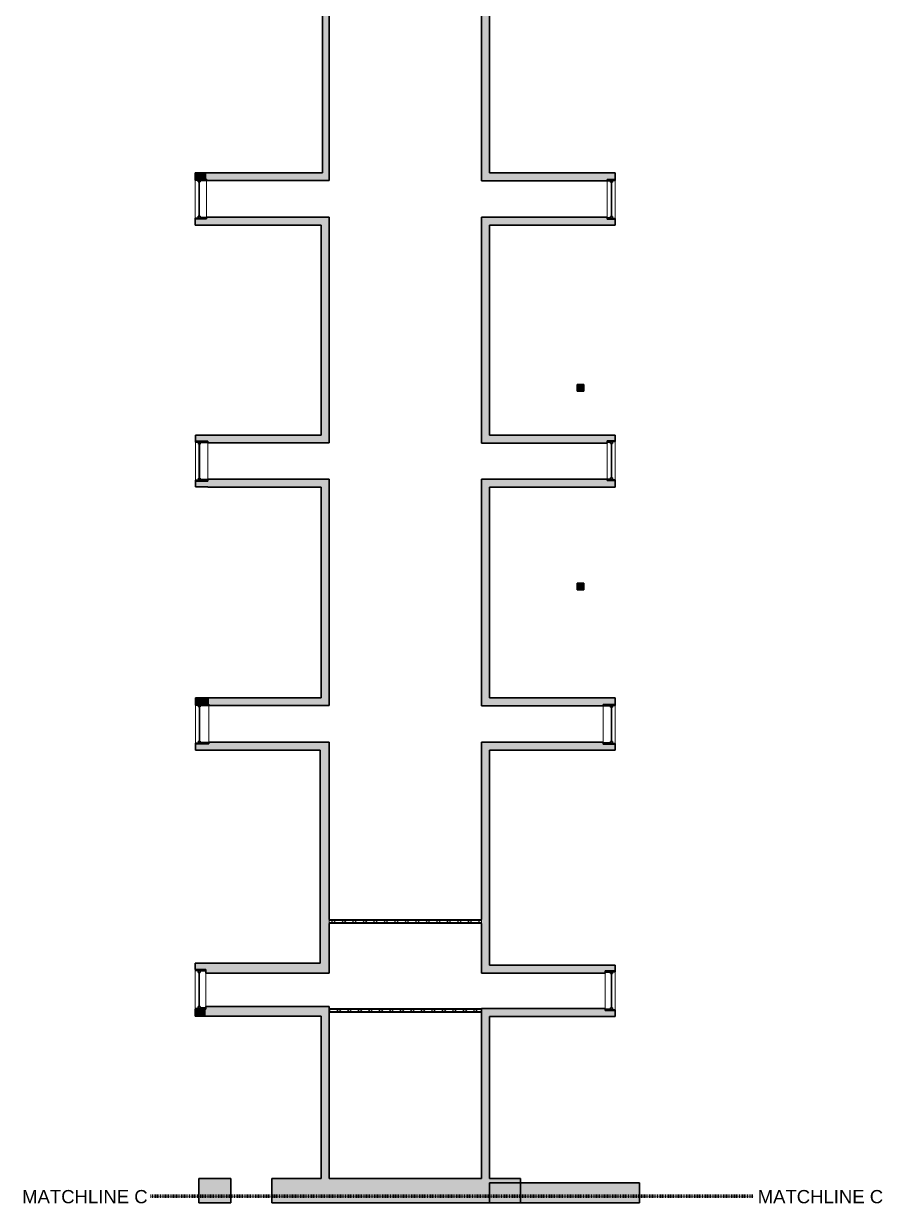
# Model space of a CAD drawing. Header units: inches. Extents: x -1176 to 1329, y -2524 to 978.
# Drawn here: x -1176 to -398, y -1285 to -216 of the extents above; entities that cross this region are included whole.
import ezdxf

# ---------------------------------------------------------------- set-up
doc = ezdxf.new("R2010")
doc.units = ezdxf.units.IN
doc.header["$MEASUREMENT"] = 0
doc.linetypes.add('Dash', pattern=[0.25, 0.125, -0.125])
for name, color, linetype, lineweight in [('A-ANNO-MATC', 214, 'Dash', 140), ('A-COLS', 52, 'Continuous', 18), ('A-GLAZ', 151, 'Continuous', 18), ('A-WALL', 113, 'Continuous', 18), ('A-WALL-PATT', 111, 'Continuous', 18), ('G-ANNO-TEXT', 231, 'Continuous', 9), ('I-WALL', 2, 'Continuous', 18)]:
    doc.layers.add(name, color=color, linetype=linetype, lineweight=lineweight)
doc.styles.add('Swis721 Lt BT_1', font='swissl.ttf', dxfattribs={"height": 12})
pattern_1 = [(0, (0, 0), (15.36, 3.84), [0.634, -10.886, 0.634, -10.886, -61.44]), (0, (0, 0), (15.36, 3.84), [-23.04, 0.634, -22.406, 0.634, -10.886, -26.88]), (0, (0, 0), (15.36, 3.84), [-57.6, 0.634, -7.046, 0.634, -18.566]), (120, (5.76, 1.92), (-11.005538, 11.38215), [0.634, -10.886, 0.634, -10.886, -61.44]), (120, (5.76, 1.92), (-11.005538, 11.38215), [-23.04, 0.634, -22.406, 0.634, -10.886, -26.88]), (120, (5.76, 1.92), (-11.005538, 11.38215), [-57.6, 0.634, -7.046, 0.634, -18.566]), (240, (7.68, 9.6), (-4.354462, -15.22215), [0.634, -10.886, 0.634, -10.886, -61.44]), (240, (7.68, 9.6), (-4.354462, -15.22215), [-23.04, 0.634, -22.406, 0.634, -10.886, -26.88]), (240, (7.68, 9.6), (-4.354462, -15.22215), [-57.6, 0.634, -7.046, 0.634, -18.566])]
pattern_2 = [(45, (0, 0), (-4.751758, 4.751758), []), (45, (0, 7.2), (-4.751758, 4.751758), [])]

# ---------------------------------------------------------------- blocks, each defined once
blk = doc.blocks.new('Double Hung - 36_ x 60_ 2-7095674-3rd Floor RCP')
at = {"layer": 'A-GLAZ', "color": 8, "lineweight": 30}
for p, q in [((-18, 5), (-17.25, 5)), ((-17.25, 0.75), (-17.25, 5)), ((-17.25, 2.5), (-17.25, 0.75)), ((-17.25, 2.5), (-15.5, 2.5)), ((-17.25, 0.75), (-15.5, 0.75)), ((-17.25, 0.75), (-16.75, 0.75)), ((-16.75, -5), (-16.75, 0.75)), ((-15.5, 2.5), (-15.5, 0.75)), ((-15.5, 1.625), (15.5, 1.625)), ((15.5, 2.5), (15.5, 0.75)), ((17.25, 2.5), (15.5, 2.5)), ((17.25, 0.75), (15.5, 0.75)), ((16.75, 0.75), (17.25, 0.75)), ((16.75, 0.75), (16.75, -5)), ((17.25, 0.75), (17.25, 5)), ((18, 5), (17.25, 5)), ((17.25, 2.5), (17.25, 0.75)), ((-16.75, -5), (-18, -5)), ((16.75, -5), (18, -5))]:
    blk.add_line(p, q, dxfattribs=at)
blk = doc.blocks.new('Double Hung - 36_ x 60_ 2-7095673-3rd Floor RCP')
at = {"layer": 'A-GLAZ', "color": 8, "lineweight": 30}
for p, q in [((-18, 6), (-17.25, 6)), ((-17.25, 1.75), (-17.25, 6)), ((-17.25, 3.5), (-17.25, 1.75)), ((-17.25, 3.5), (-15.5, 3.5)), ((-17.25, 1.75), (-15.5, 1.75)), ((-17.25, 1.75), (-16.75, 1.75)), ((-16.75, -6), (-16.75, 1.75)), ((-15.5, 3.5), (-15.5, 1.75)), ((-15.5, 2.625), (15.5, 2.625)), ((15.5, 3.5), (15.5, 1.75)), ((17.25, 3.5), (15.5, 3.5)), ((17.25, 1.75), (15.5, 1.75)), ((16.75, 1.75), (17.25, 1.75)), ((16.75, 1.75), (16.75, -6)), ((17.25, 1.75), (17.25, 6)), ((18, 6), (17.25, 6)), ((17.25, 3.5), (17.25, 1.75)), ((-16.75, -6), (-18, -6)), ((16.75, -6), (18, -6))]:
    blk.add_line(p, q, dxfattribs=at)
blk = doc.blocks.new('Double Hung - 36_ x 60_ 2-7095671-3rd Floor RCP')
at = {"layer": 'A-GLAZ', "color": 8, "lineweight": 30}
for p, q in [((-18, 4.75), (-17.25, 4.75)), ((-17.25, 0.5), (-17.25, 4.75)), ((-17.25, 2.25), (-17.25, 0.5)), ((-17.25, 2.25), (-15.5, 2.25)), ((-17.25, 0.5), (-15.5, 0.5)), ((-17.25, 0.5), (-16.75, 0.5)), ((-16.75, -4.75), (-16.75, 0.5)), ((-15.5, 2.25), (-15.5, 0.5)), ((-15.5, 1.375), (15.5, 1.375)), ((15.5, 2.25), (15.5, 0.5)), ((17.25, 2.25), (15.5, 2.25)), ((17.25, 0.5), (15.5, 0.5)), ((16.75, 0.5), (17.25, 0.5)), ((16.75, 0.5), (16.75, -4.75)), ((17.25, 0.5), (17.25, 4.75)), ((18, 4.75), (17.25, 4.75)), ((17.25, 2.25), (17.25, 0.5)), ((-16.75, -4.75), (-18, -4.75)), ((16.75, -4.75), (18, -4.75))]:
    blk.add_line(p, q, dxfattribs=at)
blk = doc.blocks.new('Double Hung - 36_ x 60_ 2-7095677-3rd Floor RCP')
at = {"layer": 'A-GLAZ', "color": 8, "lineweight": 30}
for p, q in [((-18, 4.5), (-17.25, 4.5)), ((-17.25, 0.25), (-17.25, 4.5)), ((-17.25, 2), (-17.25, 0.25)), ((-17.25, 2), (-15.5, 2)), ((-17.25, 0.25), (-15.5, 0.25)), ((-17.25, 0.25), (-16.75, 0.25)), ((-16.75, -4.5), (-16.75, 0.25)), ((-15.5, 2), (-15.5, 0.25)), ((-15.5, 1.125), (15.5, 1.125)), ((15.5, 2), (15.5, 0.25)), ((17.25, 2), (15.5, 2)), ((17.25, 0.25), (15.5, 0.25)), ((16.75, 0.25), (17.25, 0.25)), ((16.75, 0.25), (16.75, -4.5)), ((17.25, 0.25), (17.25, 4.5)), ((18, 4.5), (17.25, 4.5)), ((17.25, 2), (17.25, 0.25)), ((-16.75, -4.5), (-18, -4.5)), ((16.75, -4.5), (18, -4.5))]:
    blk.add_line(p, q, dxfattribs=at)
blk = doc.blocks.new('Double Hung - 36_ x 60_ 2-7095672-3rd Floor RCP')
at = {"layer": 'A-GLAZ', "color": 8, "lineweight": 30}
for p, q in [((-18, 5.5), (-17.25, 5.5)), ((-17.25, 1.25), (-17.25, 5.5)), ((-17.25, 3), (-17.25, 1.25)), ((-17.25, 3), (-15.5, 3)), ((-17.25, 1.25), (-15.5, 1.25)), ((-17.25, 1.25), (-16.75, 1.25)), ((-16.75, -5.5), (-16.75, 1.25)), ((-15.5, 3), (-15.5, 1.25)), ((-15.5, 2.125), (15.5, 2.125)), ((15.5, 3), (15.5, 1.25)), ((17.25, 3), (15.5, 3)), ((17.25, 1.25), (15.5, 1.25)), ((16.75, 1.25), (17.25, 1.25)), ((16.75, 1.25), (16.75, -5.5)), ((17.25, 1.25), (17.25, 5.5)), ((18, 5.5), (17.25, 5.5)), ((17.25, 3), (17.25, 1.25)), ((-16.75, -5.5), (-18, -5.5)), ((16.75, -5.5), (18, -5.5))]:
    blk.add_line(p, q, dxfattribs=at)
blk = doc.blocks.new('Double Hung - 36_ x 60_ 2-7095675-3rd Floor RCP')
at = {"layer": 'A-GLAZ', "color": 8, "lineweight": 30}
for p, q in [((-18, 3.625), (-17.25, 3.625)), ((-17.25, -0.625), (-17.25, 3.625)), ((-17.25, 1.125), (-17.25, -0.625)), ((-17.25, 1.125), (-15.5, 1.125)), ((-15.5, 1.125), (-15.5, -0.625)), ((-15.5, 0.25), (15.5, 0.25)), ((15.5, 1.125), (15.5, -0.625)), ((17.25, 1.125), (15.5, 1.125)), ((17.25, -0.625), (17.25, 3.625)), ((18, 3.625), (17.25, 3.625)), ((17.25, 1.125), (17.25, -0.625)), ((-16.75, -3.625), (-18, -3.625)), ((-17.25, -0.625), (-15.5, -0.625)), ((-17.25, -0.625), (-16.75, -0.625)), ((-16.75, -3.625), (-16.75, -0.625)), ((17.25, -0.625), (15.5, -0.625)), ((16.75, -0.625), (17.25, -0.625)), ((16.75, -0.625), (16.75, -3.625)), ((16.75, -3.625), (18, -3.625))]:
    blk.add_line(p, q, dxfattribs=at)
blk = doc.blocks.new('Double Hung - 36_ x 60_ 2-V15-3rd Floor RCP')
at = {"layer": 'A-GLAZ', "lineweight": 30}
for p, q in [((-18, 5.5), (-17.25, 5.5)), ((-17.25, 1.25), (-17.25, 5.5)), ((-17.25, 3), (-17.25, 1.25)), ((-17.25, 3), (-15.5, 3)), ((-17.25, 1.25), (-15.5, 1.25)), ((-17.25, 1.25), (-16.75, 1.25)), ((-16.75, -5.5), (-16.75, 1.25)), ((-15.5, 3), (-15.5, 1.25)), ((15.5, 3), (15.5, 1.25)), ((17.25, 3), (15.5, 3)), ((17.25, 1.25), (15.5, 1.25)), ((16.75, 1.25), (17.25, 1.25)), ((16.75, 1.25), (16.75, -5.5)), ((17.25, 1.25), (17.25, 5.5)), ((18, 5.5), (17.25, 5.5)), ((17.25, 3), (17.25, 1.25)), ((-16.75, -5.5), (-18, -5.5)), ((16.75, -5.5), (18, -5.5))]:
    blk.add_line(p, q, dxfattribs=at)
at = {"layer": 'A-GLAZ', "lineweight": 40}
blk.add_line((-15.5, 2.125), (15.5, 2.125), dxfattribs=at)

msp = doc.modelspace()

# ---------------------------------------------------------------- hatches: boundary and pattern name
at = {"layer": 'A-COLS'}
for points in [[(-668.5, -549.2), (-668.5, -543.2), (-674.5, -543.2), (-674.5, -549.2)], [(-668.5, -729.2), (-668.5, -723.2), (-674.5, -723.2), (-674.5, -729.2)]]:
    msp.add_hatch(color=250, dxfattribs=at).paths.add_polyline_path(points, flags=0)
at = {"layer": 'A-WALL-PATT', "lineweight": 9}
for points in [[(-905.1, -358.5), (-899.1, -358.5), (-899.1, -162.3), (-905.1, -162.3), (-905.1, -351.5)], [(-754, -351.5), (-754, -185.9), (-761.3, -185.9), (-761.3, -351.5)], [(-1010.3, -357.3), (-1010.3, -351.5), (-1020.3, -351.5), (-1020.3, -357.3)], [(-952.5, -358.5), (-905.1, -358.5), (-905.1, -351.5), (-1010.3, -351.5), (-1010.3, -358.5)], [(-647.3, -358.8), (-647.3, -357.6), (-640.1, -357.6), (-640.1, -351.5), (-761.3, -351.5), (-761.3, -358.8)], [(-952.5, -398.9), (-906.3, -398.9), (-906.3, -391.6), (-1010.3, -391.6), (-1010.3, -393.3), (-1020.3, -393.3), (-1020.3, -398.9)], [(-906.3, -589), (-899.1, -589), (-899.1, -391.6), (-906.3, -391.6), (-906.3, -537.3)], [(-761.3, -589), (-754, -589), (-754, -391.6), (-761.3, -391.6), (-761.3, -537.3)], [(-640.1, -398.9), (-640.1, -393.6), (-647.3, -393.6), (-647.3, -391.6), (-754, -391.6), (-754, -398.9)], [(-899.1, -596), (-899.1, -589), (-1009, -589), (-1009, -596), (-952.5, -596)], [(-647.3, -596.2), (-647.3, -594.2), (-640.1, -594.2), (-640.1, -589), (-761.3, -589), (-761.3, -596.2)], [(-952.5, -636.2), (-906.3, -636.2), (-906.3, -628.9), (-1009, -628.9), (-1009, -636.2)], [(-906.3, -826.9), (-899.1, -826.9), (-899.1, -628.9), (-906.3, -628.9), (-906.3, -778.7)], [(-761.3, -826.9), (-754, -826.9), (-754, -628.9), (-761.3, -628.9), (-761.3, -778.7)], [(-640.1, -636.2), (-640.1, -630.2), (-647.3, -630.2), (-647.3, -628.9), (-754, -628.9), (-754, -636.2)], [(-1008, -832.7), (-1008, -826.9), (-1020, -826.9), (-1020, -832.7)], [(-899.1, -833.9), (-899.1, -826.9), (-1008, -826.9), (-1008, -833.9), (-952.5, -833.9)], [(-651.1, -834.2), (-651.1, -833), (-640.1, -833), (-640.1, -826.9), (-761.3, -826.9), (-761.3, -834.2)], [(-907.1, -874.2), (-907.1, -867), (-1008, -867), (-1008, -868.7), (-1020, -868.7), (-1020, -874.2), (-952.5, -874.2)], [(-907.1, -1076.2), (-899.1, -1076.2), (-899.1, -867), (-907.1, -867), (-907.1, -1067.2)], [(-754, -1069), (-754, -867), (-761.3, -867), (-761.3, -1069)], [(-640.1, -874.2), (-640.1, -869), (-651.1, -869), (-651.1, -867), (-754, -867), (-754, -874.2)], [(-952.5, -1076.2), (-907.1, -1076.2), (-907.1, -1067.2), (-1020.3, -1067.2), (-1020.3, -1073), (-1010.8, -1073), (-1010.8, -1076.2)], [(-649.1, -1076.2), (-649.1, -1069), (-761.3, -1069), (-761.3, -1076.2)], [(-1010.8, -1115.3), (-1010.8, -1109), (-1020.3, -1109), (-1020.3, -1115.3)], [(-899.1, -1115.3), (-899.1, -1106.3), (-1010.8, -1106.3), (-1010.8, -1115.3), (-906.3, -1115.3)], [(-754, -1262.2), (-754, -1108.2), (-761.3, -1108.2), (-761.3, -1262.2)], [(-649.1, -1115.5), (-649.1, -1108.2), (-754, -1108.2), (-754, -1115.5)], [(-899.1, -1262.2), (-899.1, -1115.3), (-906.3, -1115.3), (-906.3, -1262.2)], [(-988.1, -1284.2), (-988.1, -1262.2), (-1017.1, -1262.2), (-1017.1, -1284.2)], [(-725.8, -1284.2), (-725.8, -1262.2), (-951.1, -1262.2), (-951.1, -1284.2)], [(-754, -1284.2), (-618, -1284.2), (-618, -1266.2), (-754, -1266.2)]]:
    msp.add_hatch(color=7, dxfattribs=at).paths.add_polyline_path(points, flags=0)
h = msp.add_hatch(color=7, dxfattribs=at)
h.paths.add_polyline_path([(-1020, -636), (-1009, -636), (-1009, -630.6), (-1020, -630.6)], flags=0)
h.paths.add_polyline_path([(-1020, -594.6), (-1009, -594.6), (-1009, -589), (-1020, -589)], flags=0)
h = msp.add_hatch(dxfattribs=at)
h.set_pattern_fill('FP_1', color=256, style=0, pattern_type=2)
h.set_pattern_definition(pattern_1)
h.paths.add_polyline_path([(-761.3, -1028.2), (-761.3, -1027.7), (-899.1, -1027.7), (-899.1, -1028.2), (-770.6, -1028.2)], flags=0)
h = msp.add_hatch(dxfattribs=at)
h.set_pattern_fill('FP_1', color=256, style=0, pattern_type=2)
h.set_pattern_definition(pattern_1)
h.paths.add_polyline_path([(-761.3, -1028.7), (-761.3, -1028.2), (-899.1, -1028.2), (-899.1, -1028.7), (-770.6, -1028.7)], flags=0)
h = msp.add_hatch(dxfattribs=at)
h.set_pattern_fill('FP_6', color=256, style=0, pattern_type=2)
h.set_pattern_definition(pattern_2)
h.paths.add_polyline_path([(-761.3, -1030.3), (-761.3, -1028.7), (-899.1, -1028.7), (-899.1, -1030.3), (-770.6, -1030.3)], flags=0)
h = msp.add_hatch(dxfattribs=at)
h.set_pattern_fill('FP_1', color=256, style=0, pattern_type=2)
h.set_pattern_definition(pattern_1)
h.paths.add_polyline_path([(-761.3, -1030.8), (-761.3, -1030.3), (-899.1, -1030.3), (-899.1, -1030.8), (-770.6, -1030.8)], flags=0)
h = msp.add_hatch(dxfattribs=at)
h.set_pattern_fill('FP_1', color=256, style=0, pattern_type=2)
h.set_pattern_definition(pattern_1)
h.paths.add_polyline_path([(-761.3, -1031.3), (-761.3, -1030.8), (-899.1, -1030.8), (-899.1, -1031.3), (-770.6, -1031.3)], flags=0)
h = msp.add_hatch(color=7, dxfattribs=at)
h.paths.add_polyline_path([(-640.1, -1115.5), (-640.1, -1110.2), (-649.1, -1110.2), (-649.1, -1115.5)], flags=0)
h.paths.add_polyline_path([(-649.1, -1074.2), (-640.1, -1074.2), (-640.1, -1069), (-649.1, -1069)], flags=0)
h = msp.add_hatch(dxfattribs=at)
h.set_pattern_fill('FP_1', color=256, style=0, pattern_type=2)
h.set_pattern_definition(pattern_1)
h.paths.add_polyline_path([(-761.3, -1108.7), (-761.3, -1108.2), (-899.1, -1108.2), (-899.1, -1108.7), (-770.6, -1108.7)], flags=0)
h = msp.add_hatch(dxfattribs=at)
h.set_pattern_fill('FP_1', color=256, style=0, pattern_type=2)
h.set_pattern_definition(pattern_1)
h.paths.add_polyline_path([(-761.3, -1109.2), (-761.3, -1108.7), (-899.1, -1108.7), (-899.1, -1109.2), (-770.6, -1109.2)], flags=0)
h = msp.add_hatch(dxfattribs=at)
h.set_pattern_fill('FP_6', color=256, style=0, pattern_type=2)
h.set_pattern_definition(pattern_2)
h.paths.add_polyline_path([(-761.3, -1110.9), (-761.3, -1109.2), (-899.1, -1109.2), (-899.1, -1110.9), (-770.6, -1110.9)], flags=0)
h = msp.add_hatch(dxfattribs=at)
h.set_pattern_fill('FP_1', color=256, style=0, pattern_type=2)
h.set_pattern_definition(pattern_1)
h.paths.add_polyline_path([(-761.3, -1111.4), (-761.3, -1110.9), (-899.1, -1110.9), (-899.1, -1111.4), (-770.6, -1111.4)], flags=0)
h = msp.add_hatch(dxfattribs=at)
h.set_pattern_fill('FP_1', color=256, style=0, pattern_type=2)
h.set_pattern_definition(pattern_1)
h.paths.add_polyline_path([(-761.3, -1111.9), (-761.3, -1111.4), (-899.1, -1111.4), (-899.1, -1111.9), (-770.6, -1111.9)], flags=0)

# ---------------------------------------------------------------- linework, layer by layer
at = {"layer": 'A-ANNO-MATC'}
msp.add_line((-1061, -1278.3), (-515, -1278.3), dxfattribs=at)
at = {"layer": 'A-COLS', "color": 8, "lineweight": 30}
for p, q in [((-674.5, -549.2), (-674.5, -543.2)), ((-674.5, -543.2), (-668.5, -543.2)), ((-668.5, -543.2), (-668.5, -549.2)), ((-668.5, -549.2), (-674.5, -549.2)), ((-674.5, -729.2), (-674.5, -723.2)), ((-674.5, -723.2), (-668.5, -723.2)), ((-668.5, -723.2), (-668.5, -729.2)), ((-668.5, -729.2), (-674.5, -729.2))]:
    msp.add_line(p, q, dxfattribs=at)
at = {"layer": 'A-WALL', "color": 8, "lineweight": 30}
for p, q in [((-905.1, -351.5), (-905.1, -162.3)), ((-899.1, -162.3), (-899.1, -358.5)), ((-1020.3, -357.3), (-1020.3, -351.5)), ((-1020.3, -351.5), (-905.1, -351.5)), ((-1010.3, -357.3), (-1020.3, -357.3)), ((-1010.3, -358.5), (-1010.3, -357.3)), ((-899.1, -358.5), (-1010.3, -358.5)), ((-1020, -594.6), (-1020, -589)), ((-1020, -589), (-906.3, -589)), ((-1009, -594.6), (-1020, -594.6)), ((-1009, -596), (-1009, -594.6)), ((-899.1, -596), (-1009, -596)), ((-899.1, -589), (-899.1, -596)), ((-1020, -636), (-1020, -630.6)), ((-1020, -630.6), (-1009, -630.6)), ((-1009, -636), (-1020, -636)), ((-1020, -832.7), (-1020, -826.9)), ((-1020, -826.9), (-906.3, -826.9)), ((-1008, -832.7), (-1020, -832.7)), ((-1008, -833.9), (-1008, -832.7)), ((-899.1, -826.9), (-899.1, -833.9)), ((-899.1, -833.9), (-1008, -833.9)), ((-907.1, -867), (-899.1, -867)), ((-907.1, -1067.2), (-907.1, -874.2)), ((-899.1, -867), (-899.1, -1027.7)), ((-899.1, -1031.3), (-899.1, -1076.2)), ((-1020.3, -1073), (-1020.3, -1067.2)), ((-1020.3, -1067.2), (-907.1, -1067.2)), ((-1010.8, -1073), (-1020.3, -1073)), ((-1010.8, -1076.2), (-1010.8, -1073)), ((-899.1, -1076.2), (-1010.8, -1076.2)), ((-649.1, -1069), (-640.1, -1069)), ((-640.1, -1074.2), (-649.1, -1074.2)), ((-640.1, -1069), (-640.1, -1074.2)), ((-1020.3, -1115.3), (-1020.3, -1109)), ((-1020.3, -1109), (-1010.8, -1109)), ((-1010.8, -1109), (-1010.8, -1106.3)), ((-1010.8, -1106.3), (-899.1, -1106.3)), ((-899.1, -1106.3), (-899.1, -1115.3)), ((-649.1, -1110.2), (-640.1, -1110.2)), ((-640.1, -1110.2), (-640.1, -1115.5)), ((-906.3, -1115.3), (-1020.3, -1115.3)), ((-640.1, -1115.5), (-649.1, -1115.5)), ((-1017.1, -1262.2), (-988.1, -1262.2)), ((-1017.1, -1284.2), (-1017.1, -1262.2)), ((-988.1, -1262.2), (-988.1, -1284.2)), ((-951.1, -1262.2), (-906.3, -1262.2)), ((-951.1, -1284.2), (-951.1, -1262.2)), ((-899.1, -1262.2), (-761.3, -1262.2)), ((-754, -1262.2), (-725.8, -1262.2)), ((-754, -1284.2), (-754, -1266.2)), ((-754, -1266.2), (-618, -1266.2)), ((-725.8, -1262.2), (-725.8, -1284.2)), ((-618, -1266.2), (-618, -1284.2)), ((-988.1, -1284.2), (-1017.1, -1284.2)), ((-618, -1284.2), (-951.1, -1284.2))]:
    msp.add_line(p, q, dxfattribs=at)
at = {"layer": 'A-WALL', "lineweight": 9}
for p, q in [((-1020.3, -357.3), (-1020.3, -391.6)), ((-1010.3, -391.6), (-1010.3, -358.5)), ((-1020, -594.6), (-1020, -630.6)), ((-1009, -628.9), (-1009, -596)), ((-1020, -832.7), (-1020, -867)), ((-1008, -867), (-1008, -833.9)), ((-651.1, -834.2), (-651.1, -867)), ((-640.1, -867), (-640.1, -834.2)), ((-1020.3, -1073), (-1020.3, -1109)), ((-1010.8, -1106.3), (-1010.8, -1076.2)), ((-649.1, -1076.2), (-649.1, -1108.2)), ((-640.1, -1110.2), (-640.1, -1074.2))]:
    msp.add_line(p, q, dxfattribs=at)
at = {"layer": 'A-WALL'}
for p, q in [((-899.1, -1027.7), (-761.3, -1027.7)), ((-899.1, -1031.3), (-899.1, -1027.7)), ((-899.1, -1028.2), (-761.3, -1028.2)), ((-899.1, -1028.7), (-761.3, -1028.7)), ((-899.1, -1030.3), (-761.3, -1030.3)), ((-899.1, -1030.8), (-761.3, -1030.8)), ((-761.3, -1031.3), (-899.1, -1031.3)), ((-899.1, -1108.2), (-761.3, -1108.2)), ((-761.3, -1108.7), (-899.1, -1108.7)), ((-761.3, -1109.2), (-899.1, -1109.2)), ((-761.3, -1110.9), (-899.1, -1110.9)), ((-761.3, -1111.4), (-899.1, -1111.4)), ((-761.3, -1111.9), (-899.1, -1111.9))]:
    msp.add_line(p, q, dxfattribs=at)
at = {"layer": 'I-WALL', "color": 8, "lineweight": 30}
for p, q in [((-761.3, -358.8), (-761.3, -185.9)), ((-754, -185.9), (-754, -351.5)), ((-754, -351.5), (-640.1, -351.5)), ((-640.1, -351.5), (-640.1, -357.6)), ((-647.3, -358.8), (-761.3, -358.8)), ((-640.1, -357.6), (-647.3, -357.6)), ((-647.3, -357.6), (-647.3, -358.8)), ((-1020.3, -398.9), (-1020.3, -393.3)), ((-1020.3, -393.3), (-1010.3, -393.3)), ((-1010.3, -391.6), (-899.1, -391.6)), ((-1010.3, -393.3), (-1010.3, -391.6)), ((-899.1, -391.6), (-899.1, -589)), ((-761.3, -596.2), (-761.3, -391.6)), ((-761.3, -391.6), (-647.3, -391.6)), ((-647.3, -391.6), (-647.3, -393.6)), ((-647.3, -393.6), (-640.1, -393.6)), ((-640.1, -393.6), (-640.1, -398.9)), ((-906.3, -398.9), (-1020.3, -398.9)), ((-906.3, -589), (-906.3, -398.9)), ((-754, -398.9), (-754, -589)), ((-640.1, -398.9), (-754, -398.9)), ((-647.3, -596.2), (-761.3, -596.2)), ((-754, -589), (-640.1, -589)), ((-640.1, -594.2), (-647.3, -594.2)), ((-647.3, -594.2), (-647.3, -596.2)), ((-640.1, -589), (-640.1, -594.2)), ((-1009, -628.9), (-899.1, -628.9)), ((-1009, -630.6), (-1009, -628.9)), ((-899.1, -628.9), (-899.1, -826.9)), ((-761.3, -834.2), (-761.3, -628.9)), ((-761.3, -628.9), (-647.3, -628.9)), ((-647.3, -628.9), (-647.3, -630.2)), ((-647.3, -630.2), (-640.1, -630.2)), ((-640.1, -630.2), (-640.1, -636.2)), ((-1009, -636.2), (-1009, -636)), ((-906.3, -636.2), (-1009, -636.2)), ((-906.3, -826.9), (-906.3, -636.2)), ((-754, -636.2), (-754, -826.9)), ((-640.1, -636.2), (-754, -636.2)), ((-754, -826.9), (-640.1, -826.9)), ((-640.1, -833), (-651.1, -833)), ((-651.1, -833), (-651.1, -834.2)), ((-640.1, -826.9), (-640.1, -833)), ((-651.1, -834.2), (-761.3, -834.2)), ((-1020, -874.2), (-1020, -868.7)), ((-1020, -868.7), (-1008, -868.7)), ((-907.1, -874.2), (-1020, -874.2)), ((-1008, -867), (-907.1, -867)), ((-1008, -868.7), (-1008, -867)), ((-761.3, -1027.7), (-761.3, -867)), ((-761.3, -867), (-651.1, -867)), ((-754, -874.2), (-754, -1069)), ((-640.1, -874.2), (-754, -874.2)), ((-651.1, -867), (-651.1, -869)), ((-651.1, -869), (-640.1, -869)), ((-640.1, -869), (-640.1, -874.2)), ((-761.3, -1076.2), (-761.3, -1031.3)), ((-649.1, -1076.2), (-761.3, -1076.2)), ((-754, -1069), (-649.1, -1069)), ((-649.1, -1074.2), (-649.1, -1076.2)), ((-761.3, -1262.2), (-761.3, -1108.2)), ((-761.3, -1108.2), (-649.1, -1108.2)), ((-649.1, -1108.2), (-649.1, -1110.2)), ((-906.3, -1262.2), (-906.3, -1115.3)), ((-899.1, -1115.3), (-899.1, -1262.2)), ((-754, -1115.5), (-754, -1262.2)), ((-649.1, -1115.5), (-754, -1115.5))]:
    msp.add_line(p, q, dxfattribs=at)
at = {"layer": 'I-WALL', "lineweight": 9}
for p, q in [((-647.3, -358.8), (-647.3, -391.6)), ((-640.1, -393.6), (-640.1, -357.6)), ((-1020.3, -391.6), (-1020.3, -393.3)), ((-647.3, -596.2), (-647.3, -628.9)), ((-640.1, -630.2), (-640.1, -594.2)), ((-640.1, -834.2), (-640.1, -833)), ((-1020, -867), (-1020, -868.7)), ((-640.1, -869), (-640.1, -867)), ((-761.3, -1031.3), (-761.3, -1027.7))]:
    msp.add_line(p, q, dxfattribs=at)

# ---------------------------------------------------------------- block references
at = {"layer": 'A-GLAZ'}
for name, p, rotation in [('Double Hung - 36_ x 60_ 2-7095674-3rd Floor RCP', (-1015.3, -375.3), 90), ('Double Hung - 36_ x 60_ 2-7095675-3rd Floor RCP', (-643.7, -375.6), 270), ('Double Hung - 36_ x 60_ 2-V15-3rd Floor RCP', (-1014.5, -612.6), 90), ('Double Hung - 36_ x 60_ 2-7095675-3rd Floor RCP', (-643.7, -612.2), 270), ('Double Hung - 36_ x 60_ 2-7095673-3rd Floor RCP', (-1014, -850.7), 90), ('Double Hung - 36_ x 60_ 2-7095672-3rd Floor RCP', (-645.6, -851), 270), ('Double Hung - 36_ x 60_ 2-7095671-3rd Floor RCP', (-1015.5, -1091), 90), ('Double Hung - 36_ x 60_ 2-7095677-3rd Floor RCP', (-644.6, -1092.2), 269.9999999999999)]:
    msp.add_blockref(name, p, dxfattribs=dict(at, rotation=rotation))

# ---------------------------------------------------------------- texts
at = {"layer": 'G-ANNO-TEXT', "color": 7, "char_height": 12, "width": 128.775, "attachment_point": 1, "style": 'Swis721 Lt BT_1'}
for insert in [(-1177.1, -1272.6), (-511.1, -1272.6)]:
    msp.add_mtext('MATCHLINE C', dxfattribs=dict(at, insert=insert))

doc.saveas('drawing.dxf')
